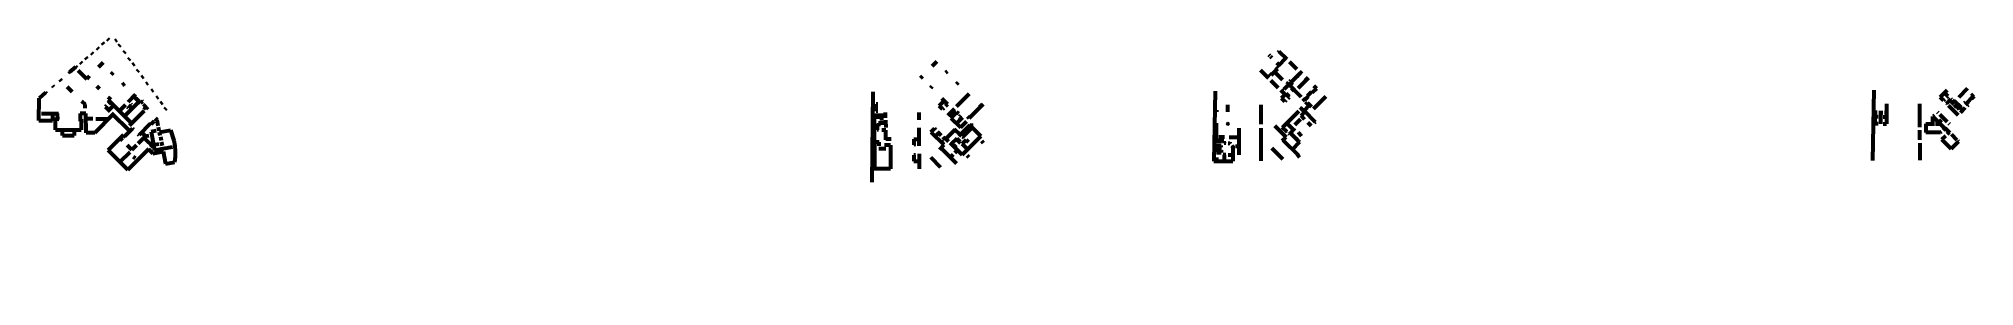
# Model space of a CAD drawing. Header units: metres. Extents: x -262 to 508, y 5 to 103.
import ezdxf

# ---------------------------------------------------------------- set-up
doc = ezdxf.new("R2010")
doc.units = ezdxf.units.M
doc.layers.add('.S-Etabs-Muros', color=150, linetype='Continuous', lineweight=60, plot=False)
doc.layers.add('.S-Hatch', color=251, linetype='Continuous', lineweight=5)
pattern_1 = [(45, (0, 0), (-0.1414214, 0.1414214), [])]

msp = doc.modelspace()

# ---------------------------------------------------------------- hatches: boundary and pattern name
at = {"layer": '.S-Hatch'}
h = msp.add_hatch(dxfattribs=at)
h.set_pattern_fill('_USER', color=256, scale=0.2, angle=45, pattern_type=0)
h.set_pattern_definition(pattern_1)
h.paths.add_polyline_path([(14.31, 4.58), (14.7, 4.58), (14.7, 4.74), (14.31, 4.74)], flags=9)
h = msp.add_hatch(dxfattribs=at)
h.set_pattern_fill('_USER', color=256, scale=0.2, angle=45, pattern_type=0)
h.set_pattern_definition(pattern_1)
h.paths.add_polyline_path([(15.75, 4.89), (15.75, 5.29), (15.58, 5.29), (15.58, 4.89)], flags=9)

# ---------------------------------------------------------------- linework, layer by layer
at = {"layer": '.S-Etabs-Muros'}
for p, q in [((-236.3, 100.7), (-236.84, 101.29)), ((-234.36, 102.39), (-234.89, 102.98)), ((-231.2, 102.47), (-231.84, 102)), ((-229.8, 100.6), (-230.4, 100.07)), ((-245.11, 93.09), (-245.64, 93.68)), ((-243, 94.88), (-243.53, 95.48)), ((-240.78, 96.81), (-241.31, 97.41)), ((-238.48, 98.79), (-239.01, 99.4)), ((-238.51, 91.67), (-236.65, 93.53)), ((-227.83, 97.84), (-228.44, 97.32)), ((-225.95, 95.13), (-226.59, 94.65)), ((-224.26, 92.95), (-224.89, 92.45)), ((95.02, 93.92), (93.13, 92.01)), ((227.02, 96.59), (227.4, 96.2)), ((227.67, 95.94), (228.27, 95.34, 0)), ((230.28, 93.35, 0), (231.12, 92.51, 0)), ((230.73, 97.45, 0), (231.21, 97.93, 0)), ((231.45, 91.92, 0), (230.74, 92.63, 0)), ((233.88, 95.28, 0), (230.99, 92.38, 0)), ((234.33, 94.82), (231.21, 97.93, 0)), ((232.25, 95.93, 0), (232.73, 96.41, 0)), ((238.24, 90.94), (235.33, 93.84)), ((-253.19, 86.13), (-253.71, 86.73)), ((-249.46, 89.27), (-250.14, 90.07)), ((-249.9, 89.79), (-247.5, 91.83)), ((-247.11, 91.36), (-247.64, 91.98)), ((-246.52, 90.34), (-243.13, 86.97)), ((-242, 88.11), (-243.13, 86.97)), ((-232.58, 89.54), (-233.4, 88.72)), ((-228.19, 85.19), (-228.99, 84.37)), ((-222.53, 90.48), (-223.15, 89.98)), ((-220.68, 87.94), (-221.33, 87.48)), ((-218.81, 85.37), (-219.46, 84.9)), ((89.27, 88.14), (88.48, 87.34)), ((99.04, 89.93), (98.47, 89.36)), ((103.44, 85.55), (102.87, 84.98)), ((223.71, 90.55, 0), (226.92, 87.35, 0)), ((227.3, 89.16, 0), (227.95, 88.51, 0)), ((227.9, 86.37, 0), (230.82, 83.47, 0)), ((230.5, 91.07, 0), (227.95, 88.51, 0)), ((232.49, 86.66, 0), (229.28, 89.85, 0)), ((229.84, 91.72, 0), (230.5, 91.07, 0)), ((234.96, 84.73, 0), (233.11, 82.87, 0)), ((234.92, 85.52, 0), (234.19, 84.78, 0)), ((239.91, 79.81, 0), (234.55, 85.14, 0)), ((236.52, 85.45, 0), (235.39, 84.31, 0)), ((235.44, 86.04, 0), (235.74, 86.33, 0)), ((235.68, 86.28, 0), (236.52, 85.45, 0)), ((239.69, 89.49, 0), (236.09, 85.87, 0)), ((238.73, 83.35, 0), (242.28, 86.92, 0)), ((239.33, 87.95, 0), (238.74, 88.53, 0)), ((240.19, 89, 0), (239.23, 89.95, 0)), ((240.74, 86.54, 0), (241.32, 85.96, 0)), ((241.59, 87.61, 0), (242.86, 86.34, 0)), ((242.48, 85.96, 0), (241.9, 86.54, 0)), ((-262.25, 70.43), (-262.13, 79.34)), ((-259.55, 81.54), (-262.13, 79.34)), ((-259.1, 81.02), (-259.55, 81.54)), ((-256.25, 83.74), (-256.66, 84.21)), ((-250.91, 83.88), (-248.88, 81.87)), ((-245.18, 78.21), (-243.74, 76.78)), ((-238.03, 84.14), (-239.14, 83.02)), ((-233.63, 79.76), (-234.63, 78.75)), ((-234.63, 78.75), (-225.28, 69.45)), ((-234.53, 77.09), (-233.75, 77.87)), ((-228.08, 72.23), (-222.39, 77.94)), ((-223.69, 80.77), (-226.64, 77.81)), ((-225.78, 77.06), (-225.41, 76.7)), ((-221.75, 77.31), (-224.46, 80)), ((-222.38, 79.27), (-223.05, 78.6)), ((-221.03, 78.04), (-221.75, 77.31)), ((-221.25, 78.27), (-220.97, 77.99)), ((-216.75, 82.55), (-217.41, 82.1)), ((-214.72, 79.76), (-215.37, 79.3)), ((-213.14, 77.57), (-213.8, 77.11)), ((69.54, 81.84), (69.1, 45.98)), ((93.07, 83.93), (92.5, 83.35)), ((95.94, 76.25), (97.96, 78.27)), ((96.95, 79.28), (99.27, 76.96)), ((102.85, 76.01), (107.91, 81.1)), ((205.64, 82.15, 0), (205.24, 54.31, 0)), ((231.81, 82.49, 0), (233.52, 80.79, 0)), ((233.82, 81.09, 0), (232.09, 79.37, 0)), ((232.09, 79.37, 0), (233.4, 78.05, 0)), ((232.64, 83.33, 0), (233.11, 82.87, 0)), ((233.86, 78.51, 0), (233.4, 78.05, 0)), ((233.82, 81.09, 0), (235.12, 79.78, 0)), ((235.03, 81.27, 0), (234.34, 80.57, 0)), ((234.56, 79.22, 0), (235.12, 79.78, 0)), ((236.09, 82.33, 0), (236.73, 82.98, 0)), ((238.1, 82.72, 0), (237.55, 82.17, 0)), ((240.61, 79.23, 0), (241.53, 78.32, 0)), ((242.72, 79.97, 0), (241.3, 78.54, 0)), ((241.65, 76.81, 0), (242.45, 77.61, 0)), ((244, 75.97, 0), (242.4, 77.56, 0)), ((244.03, 81.81, 0), (242.45, 80.23, 0)), ((242.45, 80.23, 0), (242.72, 79.97, 0)), ((244.29, 81.55, 0), (244.03, 81.81, 0)), ((245.98, 83.25, 0), (244.29, 81.55, 0)), ((249.68, 79.95, 0), (244.81, 75.06, 0)), ((245.98, 83.25, 0), (244.93, 84.31, 0)), ((467.69, 82.49), (467.18, 54.57)), ((472.76, 77.05), (472.78, 69.19)), ((486.05, 67.85), (486.05, 77.09)), ((496.81, 82.52), (494.05, 79.75, 0)), ((495.43, 78.39), (494.05, 79.75, 0)), ((495.89, 78.85), (495.43, 78.39)), ((497.15, 80.12, 0), (495.78, 81.49, 0)), ((496.59, 79.56), (497.15, 80.12, 0)), ((496.6, 77.28), (498.34, 79.03)), ((496.83, 77.05), (496.6, 77.28)), ((498.57, 78.8), (498.29, 79.08)), ((498.49, 76.99), (500.04, 78.54)), ((499.21, 78.17), (499.43, 77.94)), ((499.7, 75.77), (501.05, 77.12)), ((502.51, 75.65), (499.84, 78.34)), ((504.99, 83.2, 0), (501.47, 79.66, 0)), ((503.71, 77.32, 0), (504.18, 77.79, 0)), ((504.18, 77.79, 0), (505.26, 76.72, 0)), ((507, 79.69, 0), (504.65, 77.32, 0)), ((507.3, 80.89, 0), (506.55, 80.13, 0)), ((507.66, 79.03, 0), (506.55, 80.13, 0)), ((-262.25, 70.43), (-256.79, 70.43)), ((-261.2, 73.26), (-254.39, 73.28)), ((-256.78, 73.27), (-256.79, 70.43)), ((-254.3, 70.93), (-256.79, 70.94)), ((-255.56, 66.7), (-255.54, 70.94)), ((-254.71, 70.93), (-254.72, 73.28)), ((-246.4, 70.96), (-245.31, 70.96)), ((-243.46, 73.32), (-245.74, 73.31)), ((-245.74, 73.31), (-245.73, 70.96)), ((-245.31, 70.96), (-245.3, 66.73)), ((-243.74, 75.41), (-243.74, 76.78)), ((-243.43, 65.59), (-243.46, 73.32)), ((-240.73, 71.15), (-243.45, 71.14)), ((-239.98, 65.6), (-232.73, 72.88)), ((-239.59, 71.16), (-234.45, 71.16)), ((-235.24, 76.38), (-235.74, 75.88)), ((-233.88, 74.03), (-235.74, 75.88)), ((-232.43, 76.56), (-234.42, 74.57)), ((-233.24, 73.39), (-226.05, 66.24)), ((-227.69, 76.75), (-230.14, 74.28)), ((-226.94, 75.89), (-226.58, 75.53)), ((-226.58, 75.53), (-225.41, 76.7)), ((-220.36, 74.38), (-226.2, 68.52)), ((-226, 76.11), (-225.1, 75.22)), ((-219.67, 76.81), (-220.51, 75.97)), ((-220.51, 75.97), (-219.64, 75.11)), ((-218.8, 75.95), (-219.64, 75.11)), ((-216.35, 70.22), (-217.54, 69.04)), ((-216.62, 70.49), (-216.35, 70.22)), ((-215.76, 71.36), (-215.13, 70.72)), ((-214.69, 68.38), (-215.13, 70.72)), ((-211.52, 75.39), (-212.12, 74.86)), ((73.75, 72.41), (70.12, 72.4)), ((70.12, 72.4), (70.18, 51.3)), ((71.49, 76.98), (70.82, 76.98)), ((70.82, 74.17), (70.82, 76.98)), ((71.49, 74.17), (70.82, 74.17)), ((71.7, 71.15), (71.7, 72.41)), ((74.65, 69.42), (71.73, 69.41)), ((71.73, 69.41), (71.73, 68.27)), ((73.16, 70.46), (73.15, 72.41)), ((74.6, 71.51), (74.6, 73.6)), ((74.64, 70.61), (74.65, 67.67)), ((87.86, 73.64), (87.86, 70.76)), ((97.26, 74.94), (95.94, 76.25)), ((97.72, 75.4), (97.26, 74.94)), ((98.42, 76.11), (99.27, 76.96)), ((99.37, 72.51), (101.99, 75.14)), ((103, 73.81), (100.61, 71.41)), ((100.61, 71.41), (104.39, 67.65)), ((102.48, 70.44), (102.04, 69.99)), ((105.24, 71.66), (102.81, 69.22)), ((103.72, 73.08), (103, 73.81)), ((104.47, 72.44), (103.96, 71.92)), ((103.96, 71.92), (104.73, 71.15)), ((106.8, 70.09), (104.39, 67.65)), ((107.24, 72.03), (107.9, 71.37)), ((113.46, 76.92), (107.9, 71.37)), ((111.97, 76.78), (112.64, 76.11)), ((206.25, 61.43, 0), (206.25, 69.47, 0)), ((206.28, 74.58, 0), (206.28, 73.88, 0)), ((211.03, 69.48, 0), (210.45, 68.93, 0)), ((211.03, 68.93, 0), (210.45, 69.48, 0)), ((210.73, 73.89, 0), (210.72, 76.71, 0)), ((224.02, 68.97, 0), (224, 76.75, 0)), ((238.99, 74.13, 0), (232.55, 67.75, 0)), ((234.25, 69.43, 0), (236.92, 66.78, 0)), ((239.65, 70.96, 0), (237.39, 68.69, 0)), ((239.62, 74.77, 0), (240.58, 75.74, 0)), ((241.52, 73.99, 0), (239.86, 72.32, 0)), ((241.28, 70.9, 0), (239.86, 72.32, 0)), ((239.99, 75.14, 0), (240.91, 74.23, 0)), ((243.32, 76.65, 0), (240.91, 74.23, 0)), ((241.09, 74.42, 0), (245.54, 69.99, 0)), ((242.57, 69.62, 0), (243.88, 68.31, 0)), ((245.08, 69.52, 0), (245.54, 69.99, 0)), ((469.03, 73.6), (468.27, 73.6)), ((468.29, 69.18), (468.27, 73.6)), ((469.45, 71.95), (468.28, 71.94)), ((469.68, 73.6), (471.26, 73.61)), ((470.44, 69.11), (470.43, 73.61)), ((471.4, 71.95), (472.78, 71.96)), ((471.91, 73.61), (472.77, 73.61)), ((491.17, 68.33), (491.17, 72.07)), ((491.19, 72.09), (495.94, 67.36)), ((491.8, 72.52), (491.28, 72)), ((493.33, 73.53), (493.04, 73.81)), ((494.65, 70.8), (493.59, 69.69)), ((496.88, 69.99), (493.96, 72.89)), ((501.29, 72.62), (497.45, 76.43)), ((497.75, 69.07), (497.49, 69.33)), ((500.74, 74.95), (501.98, 76.19)), ((503.04, 74.48), (501.67, 75.87)), ((504, 75.45), (502.12, 73.56)), ((504.79, 76.25), (505.26, 76.72, 0)), ((-255.56, 66.7), (-245.3, 66.73)), ((-252.75, 64.52), (-252.74, 66.7)), ((-252.75, 64.52), (-248.1, 64.54)), ((-248.1, 66.72), (-248.1, 64.54)), ((-239.98, 65.6), (-243.43, 65.59)), ((-234.62, 58.73), (-228.53, 64.82)), ((-228.94, 62.49), (-229.9, 63.45)), ((-227.57, 63.86), (-228.53, 64.82)), ((-227.99, 64.29), (-224.94, 67.34)), ((-225.88, 65.55), (-226.31, 65.98)), ((-224.51, 66.92), (-224.94, 67.34)), ((-222.64, 65.04), (-222.29, 64.69)), ((-222.64, 61.37), (-219.82, 64.21)), ((-217.74, 69.24), (-222.29, 64.69)), ((-219.82, 64.21), (-221.29, 65.68)), ((-220.39, 63.64), (-216.42, 59.69)), ((-218.42, 64.38), (-219.92, 64.11)), ((-217.54, 69.04), (-217.74, 69.24)), ((-215.5, 66.4), (-217.56, 66.03)), ((-217.56, 66.03), (-216.21, 58.52)), ((-214.32, 66.42), (-214.6, 67.89)), ((-214.22, 65.88), (-209.87, 66.66)), ((-213.95, 64.45), (-214.22, 65.88)), ((-213.86, 63.96), (-213.59, 62.49)), ((-213.5, 61.99), (-213.21, 60.52)), ((-209.87, 66.66), (-208.49, 62.57)), ((-208.49, 62.57), (-208.1, 60.43)), ((71.73, 68.27), (70.13, 68.26)), ((72.05, 61.87), (70.15, 61.87)), ((71.27, 68.26), (71.27, 66.7)), ((71.81, 66.7), (71.27, 66.7)), ((72.05, 60.44), (72.05, 61.87)), ((74.74, 66.69), (73.08, 66.68)), ((74.75, 62.73), (74.74, 66.69)), ((74.75, 63.13), (76.81, 63.14)), ((85.79, 63.08), (87.9, 63.08)), ((85.79, 63.08), (85.8, 60.86)), ((87.88, 67.6), (87.9, 60.37)), ((92.64, 65.86), (94.02, 67.25)), ((92.64, 65.86), (97.75, 60.77)), ((94.62, 66.65), (94.02, 67.25)), ((94.35, 64.16), (95.72, 65.55)), ((95.26, 66.01), (96.73, 64.55)), ((96.53, 62.99), (96.03, 62.49)), ((97.64, 62.19), (96.98, 61.54)), ((97.36, 63.92), (98.36, 62.92)), ((98.2, 62.76), (102.26, 66.84)), ((99.66, 62.18), (98.64, 63.2)), ((102.92, 63.38), (100.7, 61.15)), ((101.91, 67.06), (104.24, 64.74)), ((104.32, 61.99), (102.92, 63.38)), ((103.3, 61.42), (104.15, 62.27)), ((103.73, 64.22), (108.13, 68.65)), ((112.45, 64.31), (105.03, 56.85)), ((106.66, 62.81), (105.09, 61.23)), ((109.06, 67.68), (105.38, 63.98)), ((105.84, 63.52), (105.38, 63.98)), ((107.54, 61.82), (106.6, 62.76)), ((107.87, 68.91), (108.32, 68.47)), ((109.38, 68.47), (108.32, 68.47)), ((109.06, 67.68), (112.45, 64.31)), ((112.76, 62.33), (113.47, 61.63)), ((209.21, 62.4, 0), (206.25, 62.4, 0)), ((209.48, 63.83, 0), (207.11, 63.82, 0)), ((207.51, 61.43, 0), (207.51, 62.4, 0)), ((209.27, 61.84, 0), (209.27, 61.4, 0)), ((211.29, 63.83, 0), (215.1, 63.83, 0)), ((211.51, 61.84, 0), (211.51, 61.43, 0)), ((215.1, 67.41, 0), (215.1, 56.87, 0)), ((224.06, 54.39, 0), (224.02, 67.44, 0)), ((229.46, 68.35, 0), (233.92, 63.91, 0)), ((234.31, 66, 0), (232.41, 67.89, 0)), ((232.42, 62.4, 0), (233.92, 63.91, 0)), ((232.68, 62.66, 0), (238.85, 56.52, 0)), ((233.66, 66.08, 0), (233.94, 66.37, 0)), ((234.95, 65.37, 0), (235.24, 65.08, 0)), ((237.39, 67.26, 0), (235.24, 65.08, 0)), ((238.74, 62.37, 0), (235.62, 65.47, 0)), ((239.31, 61.81, 0), (236.44, 58.92, 0)), ((238.83, 63.24, 0), (238.35, 62.76, 0)), ((240.11, 64.31, 0), (238.7, 65.72, 0)), ((239.03, 62.09, 0), (239.31, 61.81, 0)), ((469.46, 69.18), (468.29, 69.18)), ((471.4, 69.19), (472.78, 69.19)), ((486.06, 62.73), (486.05, 66.65)), ((488.41, 69.17), (488.41, 65.69)), ((488.41, 69.17), (491.17, 69.17)), ((494.28, 65.69), (488.41, 65.69)), ((491.17, 66.53), (491.17, 65.69)), ((492.21, 69.17), (494.12, 69.17)), ((494.6, 66.01), (494.28, 65.69)), ((496.19, 64.43), (494.66, 62.89)), ((498.47, 59.26), (494.74, 62.97)), ((495.23, 66.65), (496.45, 67.87)), ((497.95, 65.51), (496.02, 67.44)), ((496.82, 65.07), (497.61, 65.85, 0)), ((501.34, 62.14), (498.47, 59.26)), ((500.77, 62.71), (498.59, 64.88)), ((501.05, 62.42), (501.34, 62.14)), ((-226.77, 50.88), (-234.62, 58.73)), ((-226.07, 57.94), (-229.95, 54.06)), ((-227.06, 60.62), (-225.21, 58.79)), ((-218.42, 59.22), (-226.77, 50.88)), ((-223.31, 60.7), (-225.21, 58.79)), ((-224.64, 56.21), (-223.93, 55.5)), ((-216.87, 57.39), (-218.56, 59.08)), ((-217.76, 59.87), (-217.19, 60.45)), ((-214.5, 61.06), (-217.29, 60.56)), ((-216.87, 57.39), (-212.77, 58.12)), ((-208.99, 59.82), (-216.21, 58.52)), ((-213.13, 60.03), (-212.96, 59.1)), ((-212.77, 58.12), (-211.87, 53.29)), ((-211.87, 53.29), (-208.23, 53.95)), ((-207.97, 56.16), (-208.23, 53.95)), ((-208.1, 60.43), (-207.93, 58.26)), ((-207.93, 58.26), (-207.97, 56.16)), ((74.68, 59.16), (71.97, 59.15)), ((76.56, 60.71), (74.23, 60.71)), ((76.56, 60.71), (76.58, 51.32)), ((86.52, 60.87), (85.8, 60.86)), ((86.55, 56.72), (85.82, 56.71)), ((85.82, 56.71), (85.82, 54.28)), ((85.82, 54.28), (87.91, 54.28)), ((87.91, 57.22), (87.91, 51.28)), ((92.56, 55.9), (96.5, 51.98)), ((96, 59.01), (97.75, 60.77)), ((96.54, 59.55), (102.79, 53.33)), ((100.3, 61.55), (105.03, 56.85)), ((101.45, 56.97), (100.3, 55.81)), ((102.67, 60.78), (101.87, 59.99)), ((102.09, 57.61), (103.17, 58.7)), ((103.22, 58.75), (103.22, 58.75)), ((105.09, 61.23), (106.67, 59.66)), ((107, 56.55), (107.71, 55.84)), ((205.24, 54.31, 0), (212.78, 54.33, 0)), ((206.18, 60.54, 0), (208.12, 60.54, 0)), ((206.18, 59.15), (208.21, 59.16, 0)), ((206.19, 57.77, 0), (208.1, 57.77, 0)), ((206.27, 55.79, 0), (206.27, 54.31, 0)), ((208.1, 58.26, 0), (208.1, 57.77, 0)), ((208.48, 57.88, 0), (208.1, 58.26, 0)), ((208.12, 59.94, 0), (208.12, 60.54, 0)), ((209.95, 56.85, 0), (208.94, 56.85, 0)), ((209.94, 61.4, 0), (209.27, 61.4, 0)), ((209.42, 54.32, 0), (209.42, 56.85, 0)), ((210.84, 61.43, 0), (211.51, 61.43, 0)), ((210.85, 56.85, 0), (212.78, 56.85, 0)), ((211.67, 61.08, 0), (211.32, 61.43, 0)), ((212.31, 60.45, 0), (212.77, 59.99, 0)), ((212.77, 60.37, 0), (212.78, 54.33, 0)), ((213.81, 60.3, 0), (215.1, 60.3, 0)), ((232.64, 55.09, 0), (228.29, 59.41, 0)), ((238.38, 56.05, 0), (239.32, 57, 0)), ((486.09, 54.73), (486.07, 61.53)), ((76.58, 51.32), (69.33, 51.3))]:
    msp.add_line(p, q, dxfattribs=at)

doc.saveas('drawing.dxf')
